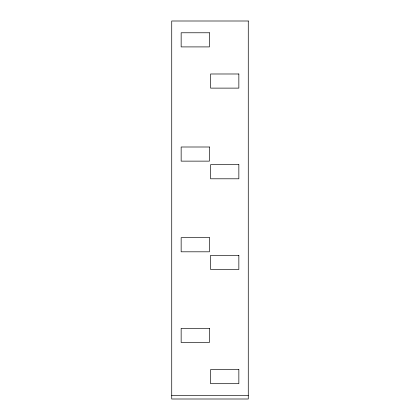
<?xml version="1.0" encoding="UTF-8"?>
<svg xmlns="http://www.w3.org/2000/svg" width="420" height="420" viewBox="0 0 420 420"><rect width="100%" height="100%" fill="white"/><g stroke="black" fill="none" stroke-linecap="round" stroke-linejoin="round"><path stroke-width="0.63" d="M171.728 395.467L248.273 395.467M248.273 21L171.728 21L171.728 399L248.273 399L248.273 21M209.412 32.776L181.151 32.776L181.151 46.909L209.412 46.909L209.412 32.776M238.849 73.988L210.588 73.988L210.588 88.121L238.849 88.121L238.849 73.988M209.412 147L181.151 147L181.151 161.133L209.412 161.133L209.412 147M238.849 164.661L210.588 164.661L210.588 178.794L238.849 178.794L238.849 164.661M209.412 237.673L181.151 237.673L181.151 251.806L209.412 251.806L209.412 237.673M238.849 255.339L210.588 255.339L210.588 269.467L238.849 269.467L238.849 255.339M209.412 328.346L181.151 328.346L181.151 342.479L209.412 342.479L209.412 328.346M238.849 369.563L210.588 369.563L210.588 383.691L238.849 383.691L238.849 369.563"/></g></svg>
